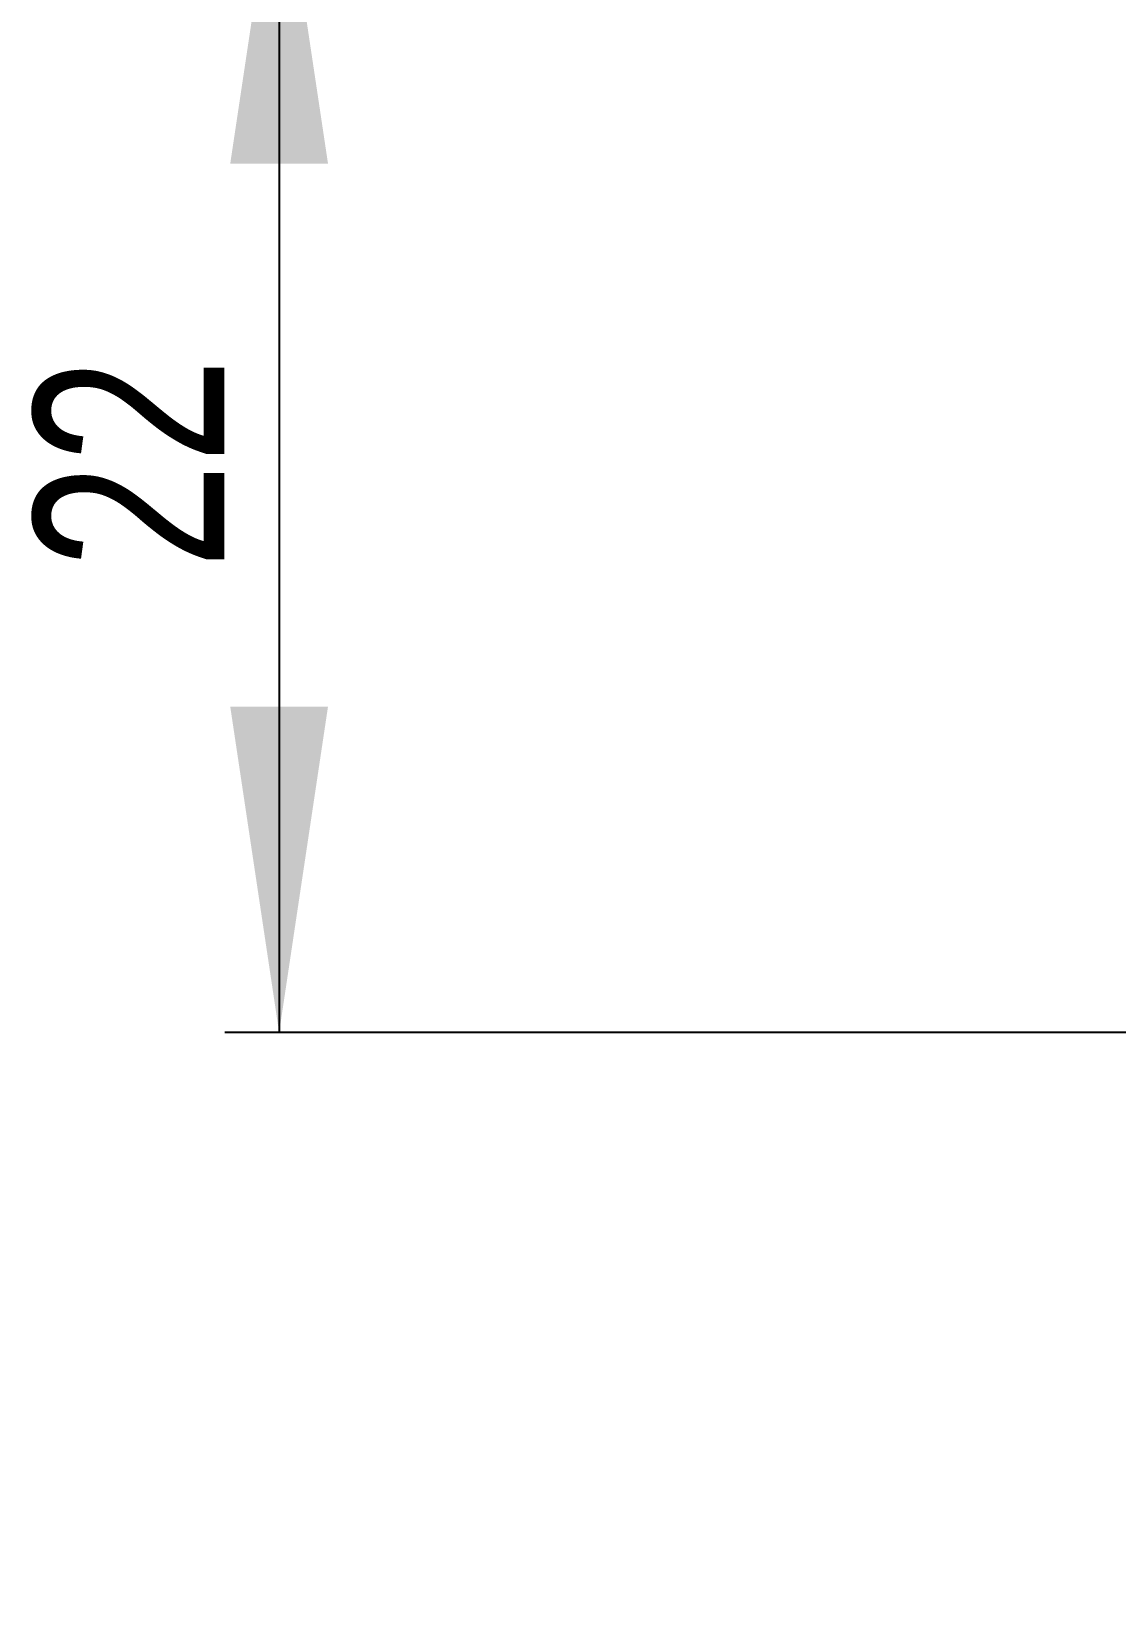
# Model space of a CAD drawing. Header units: millimetres. Extents: x 0 to 1188, y 0 to 841.
# Drawn here: x 606.8 to 626.79, y 48.41 to 77.19 of the extents above; entities that cross this region are included whole.
import ezdxf

# ---------------------------------------------------------------- set-up
doc = ezdxf.new("R2010")
doc.units = ezdxf.units.MM
doc.styles.add('SLDTEXTSTYLE3', font='ARIALN.TTF', dxfattribs={"width": 0.87})
doc.dimstyles.new('SLDDIMSTYLE2', dxfattribs={"dimtxt": 3.5, "dimasz": 6, "dimexe": 0, "dimexo": 0.0625, "dimgap": 0.875, "dimtad": 1, "dimrnd": 1e-09, "dimzin": 12, "dimdsep": 46, "dimtxsty": 'SLDTEXTSTYLE3', "dimsah": 1, "dimcen": 0.09, "dimadec": 0, "dimazin": 3, "dimtfac": 1, "dimtofl": 0, "dimtmove": 0, "dimatfit": 3, "dimfxl": 0, "dimfrac": 2, "dimtolj": 1, "dimtzin": 12, "dimarcsym": 0})
doc.dimstyles.new('SLDDIMSTYLE3', dxfattribs={"dimtxt": 3.5, "dimasz": 6, "dimexe": 0, "dimexo": 0.0625, "dimgap": 0.875, "dimtad": 1, "dimrnd": 1e-09, "dimzin": 12, "dimdsep": 46, "dimtxsty": 'SLDTEXTSTYLE3', "dimsah": 1, "dimcen": 0.09, "dimadec": 0, "dimazin": 3, "dimtfac": 1, "dimtmove": 0, "dimatfit": 0, "dimfxl": 0, "dimfrac": 2, "dimtolj": 1, "dimtzin": 12, "dimarcsym": 0})

# ---------------------------------------------------------------- blocks, each defined once
blk = doc.blocks.new('_D_68')
for p, q in [((627.379, 80.759), (610.368, 80.759)), ((611.368, 80.759), (611.368, 58.759)), ((627.94, 58.759), (610.368, 58.759))]:
    blk.add_line(p, q)
for points in [[(611.368, 80.759), (610.468, 74.759), (612.268, 74.759)], [(611.368, 58.759), (612.268, 64.759), (610.468, 64.759)]]:
    blk.add_solid(points)
at = {"insert": (606.856, 67.295), "char_height": 3.5, "attachment_point": 1, "rotation": 90, "style": 'SLDTEXTSTYLE3'}
blk.add_mtext('22', dxfattribs=at)
blk = doc.blocks.new('_D_72')
for p, q in [((629.368, 79.759), (629.368, 31.191)), ((644.284, 79.759), (644.284, 31.191)), ((629.368, 32.191), (617.368, 32.191)), ((629.368, 32.191), (644.284, 32.191)), ((644.284, 32.191), (656.284, 32.191))]:
    blk.add_line(p, q)
for points in [[(629.368, 32.191), (623.368, 33.091), (623.368, 31.291)], [(644.284, 32.191), (650.284, 31.291), (650.284, 33.091)]]:
    blk.add_solid(points)
at = {"insert": (631.901, 36.703), "char_height": 3.5, "attachment_point": 1, "style": 'SLDTEXTSTYLE3'}
blk.add_mtext('14,92', dxfattribs=at)

msp = doc.modelspace()

# ---------------------------------------------------------------- dimensions: what is measured, and where the dimension line sits
dim = msp.add_linear_dim(base=(611.368, 58.759), p1=(628.379, 80.759), p2=(628.94, 58.759), angle=90, dimstyle='SLDDIMSTYLE2')
dim.commit()
dim.dimension.update_dxf_attribs({"geometry": '_D_68', "text_midpoint": (611.368, 69.486), "dimtype": 160})
dim = msp.add_linear_dim(base=(644.284, 32.191), p1=(629.368, 80.759), p2=(644.284, 80.759), dimstyle='SLDDIMSTYLE3')
dim.commit()
dim.dimension.update_dxf_attribs({"geometry": '_D_72', "text_midpoint": (636.833, 32.191), "dimtype": 160})

doc.saveas('drawing.dxf')
